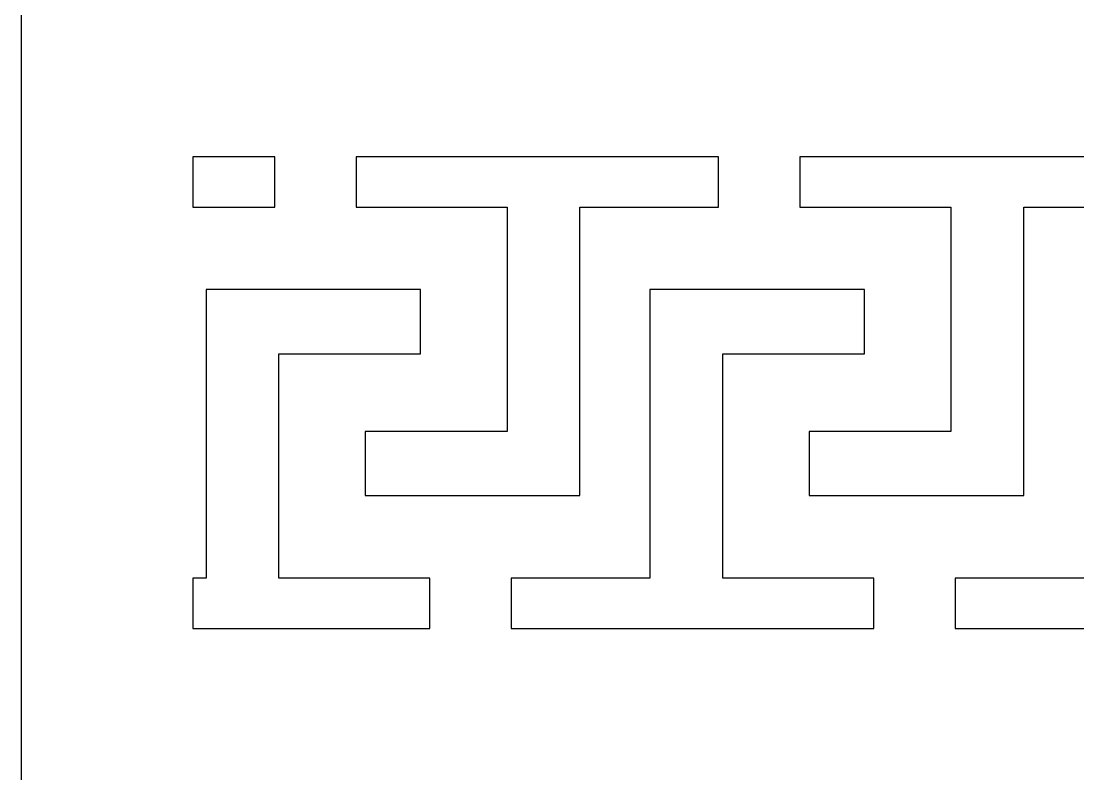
# Model space of a CAD drawing. Extents: x 198 to 1143, y 157 to 1987.
# Drawn here: x 197.6 to 430.8, y 367.7 to 533.7 of the extents above; entities that cross this region are included whole.
import ezdxf

# ---------------------------------------------------------------- set-up
doc = ezdxf.new("R2010")
doc.units = 0
doc.layers.get('0').update_dxf_attribs({"linetype": 'CONTINUOUS'})

msp = doc.modelspace()

# ---------------------------------------------------------------- linework, layer by layer
for points in [[(197.57, 156.9), (1142.56, 156.9), (1142.56, 1987.4), (197.57, 1987.4)], [(235.45, 492.73), (253.52, 492.73), (253.52, 503.82), (235.45, 503.82)], [(271.47, 503.82), (271.47, 492.73), (304.8, 492.73), (304.8, 443.24), (273.51, 443.24), (273.51, 429.08), (320.86, 429.08), (320.86, 492.73), (351.47, 492.73), (351.47, 503.82), (271.47, 503.82)], [(369.42, 503.82), (369.42, 492.73), (402.75, 492.73), (402.75, 443.24), (371.46, 443.24), (371.46, 429.08), (418.81, 429.08), (418.81, 492.73), (449.42, 492.73), (449.42, 503.82), (369.42, 503.82)], [(235.45, 399.77), (287.77, 399.77), (287.77, 410.87), (254.44, 410.87), (254.44, 460.35), (285.73, 460.35), (285.73, 474.51), (238.37, 474.51), (238.37, 410.87), (235.45, 410.87)], [(385.72, 399.77), (385.72, 410.87), (352.39, 410.87), (352.39, 460.35), (383.68, 460.35), (383.68, 474.51), (336.33, 474.51), (336.33, 410.87), (305.72, 410.87), (305.72, 399.77)], [(403.67, 399.77), (483.67, 399.77), (483.67, 410.87), (450.34, 410.87), (450.34, 460.35), (481.63, 460.35), (481.63, 474.51), (434.28, 474.51), (434.28, 410.87), (403.67, 410.87)]]:
    msp.add_lwpolyline(points, close=True)

doc.saveas('drawing.dxf')
